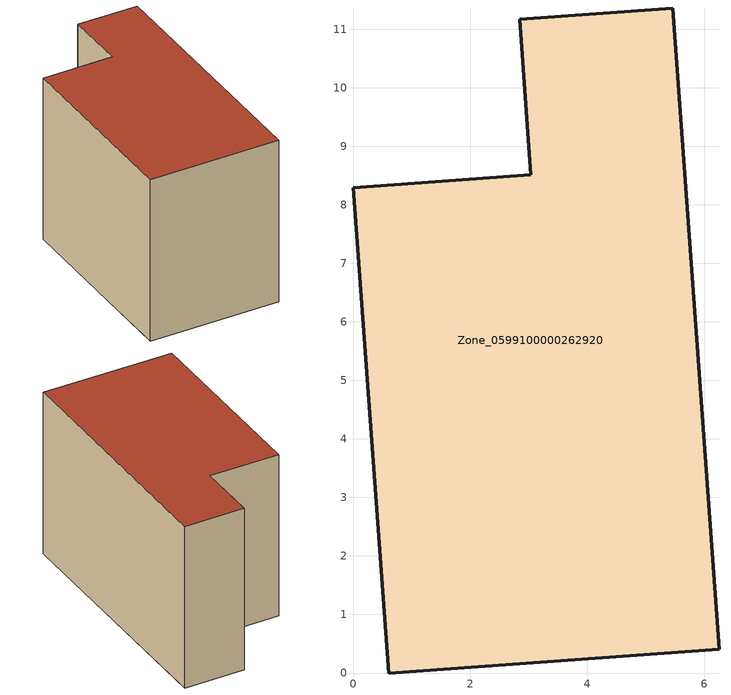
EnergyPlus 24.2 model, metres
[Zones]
Zone_0599100000262920
 floor ground (C_G): 6.26,0.4 0.61,0 0,8.29 3.04,8.51 2.85,11.17 5.46,11.36 z0
 wall outside (C_F): 0.61,0 6.26,0.4 5.46,11.36 2.85,11.17 3.04,8.51 0,8.29 0.61,0 z0:7.34
 roof outside (C_R): 0,8.29 0.61,0 6.26,0.4 5.46,11.36 2.85,11.17 3.04,8.51 z7.34
[BUILDING]
Pand.0599100000262920: North Axis=0; Terrain=City; Loads Convergence Tolerance Value=0.04; Temperature Convergence Tolerance Value=0.4; Solar Distribution=FullExterior; Maximum Number of Warmup Days=25; Minimum Number of Warmup Days=1
[Site:Location]
Rotterdam.The.Hague.AP_ZH_NLD Design_Conditions: Latitude=51.96; Longitude=4.45; Time Zone=1; Elevation=-4.5
[SITE:GROUNDTEMPERATURE:BUILDINGSURFACE]
18, 18, 18, 18, 18, 18, 18, 18, 18, 18, 18, 18
[MATERIAL] Thermal Absorptance=0.9; Solar Absorptance=0.7; Visible Absorptance=0.7
Name | Roughness | Thickness | Conductivity | Density | Specific Heat
G.TC.1946 | MediumSmooth | 0.15 | 1 | 540 | 1210
F.TC.1946 | Rough | 0.3 | 0.857143 | 1920 | 840
R.TC.1946 | MediumRough | 0.2 | 0.909091 | 1500 | 1000
[CONSTRUCTION]
C_G: G.TC.1946
C_F: F.TC.1946
C_R: R.TC.1946
[ZONE]
Zone_0599100000262920: Type=1; Multiplier=1; Ceiling Height=Autocalculate; Volume=Autocalculate; Floor Area=autocalculate; Part of Total Floor Area=Yes
[ZONEINFILTRATION:DESIGNFLOWRATE]
Infil_Zone_0599100000262920: Zone or ZoneList or Space or SpaceList=Zone_0599100000262920; Schedule=AlwaysOn; Design Flow Rate Calculation Method=Flow/Area; Flow Rate per Floor Area=0.003; Constant Term Coefficient=1; Temperature Term Coefficient=0; Velocity Term Coefficient=0; Velocity Squared Term Coefficient=0
[HVACTEMPLATE:ZONE:IDEALLOADSAIRSYSTEM]
Zone_0599100000262920: Maximum Heating Supply Air Temperature=50; Minimum Cooling Supply Air Temperature=13; Maximum Heating Supply Air Humidity Ratio=0.0156; Minimum Cooling Supply Air Humidity Ratio=0.0077; Heating Limit=NoLimit; Cooling Limit=NoLimit; Dehumidification Control Type=ConstantSensibleHeatRatio; Cooling Sensible Heat Ratio=0.7; Dehumidification Setpoint=60; Humidification Control Type=None; Humidification Setpoint=30; Outdoor Air Method=None; Outdoor Air Flow Rate per Person=0.00944; Outdoor Air Flow Rate per Zone Floor Area=0; Outdoor Air Flow Rate per Zone=0; Demand Controlled Ventilation Type=None; Outdoor Air Economizer Type=NoEconomizer; Heat Recovery Type=None; Sensible Heat Recovery Effectiveness=0.7; Latent Heat Recovery Effectiveness=0.65
[ZONECONTROL:THERMOSTAT]
ThermostatControl_Zone_0599100000262920: Zone or ZoneList=Zone_0599100000262920; Control Type Schedule=DualSetpointControlType; Control 1=Thermostat_Zone_0599100000262920; Temperature Difference Between Cutout And Setpoint=0
[THERMOSTATSETPOINT:DUALSETPOINT]
Thermostat_Zone_0599100000262920: Heating Setpoint Temperature Schedule=HeatingSetpoint_Zone_0599100000262920; Cooling Setpoint Temperature Schedule=CoolingSetpoint_Zone_0599100000262920
[SCHEDULE:COMPACT]
HeatingSetpoint_Zone_0599100000262920: Through: 12/31, For: AllDays, Until: 24:00, 21
CoolingSetpoint_Zone_0599100000262920: Through: 12/31, For: AllDays, Until: 24:00, 24
DualSetpointControlType: Through: 12/31, For: AllDays, Until: 24:00, 4
AlwaysOn: Through: 12/31, For: AllDays, Until: 24:00, 1
